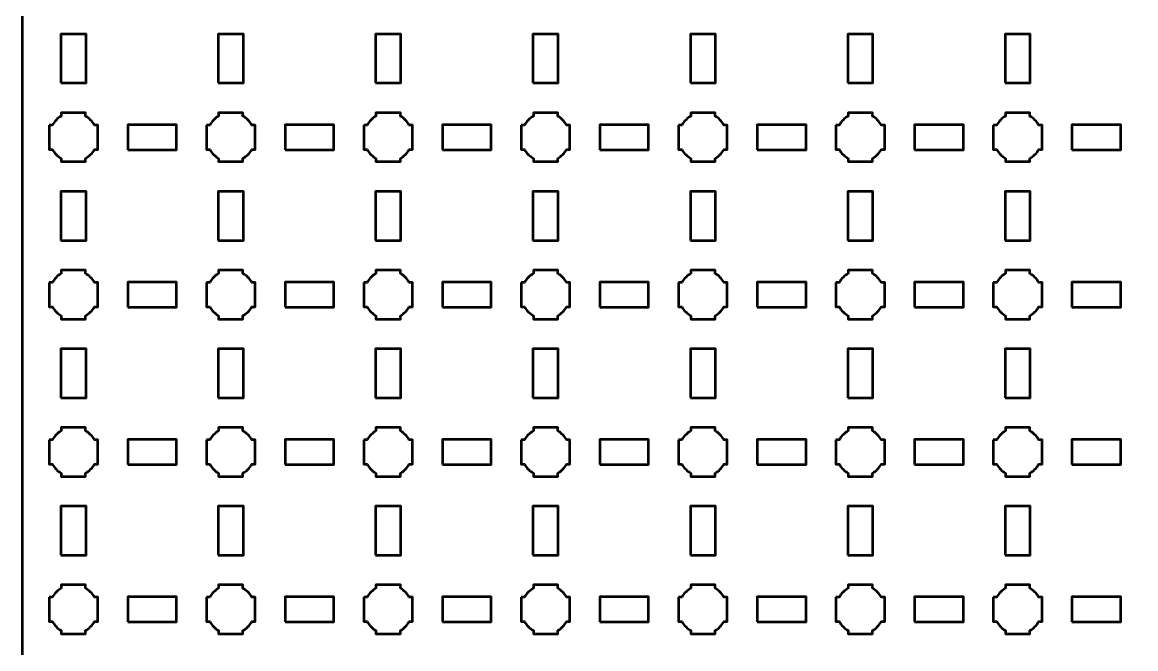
# Model space of a CAD drawing. Header units: centimetres. Extents: x -40.1 to 19.1, y -44.5 to 14.8.
# Drawn here: x -40.15 to -26, y -0.35 to 7.61 of the extents above; entities that cross this region are included whole.
import ezdxf

# ---------------------------------------------------------------- set-up
doc = ezdxf.new("R2010")
doc.units = ezdxf.units.CM
doc.header["$MEASUREMENT"] = 0
doc.layers.add('Layer 1', color=7, linetype='Continuous')

msp = doc.modelspace()

# ---------------------------------------------------------------- linework, layer by layer
at = {"layer": 'Layer 1', "color": 250, "lineweight": 53}
for points in [[(-39.66, 6.84), (-39.34, 6.84), (-39.34, 7.46), (-39.66, 7.46), (-39.66, 6.84)], [(-37.66, 6.84), (-37.34, 6.84), (-37.34, 7.46), (-37.66, 7.46), (-37.66, 6.84)], [(-35.66, 6.84), (-35.34, 6.84), (-35.34, 7.46), (-35.66, 7.46), (-35.66, 6.84)], [(-33.66, 6.84), (-33.34, 6.84), (-33.34, 7.46), (-33.66, 7.46), (-33.66, 6.84)], [(-31.66, 6.84), (-31.34, 6.84), (-31.34, 7.46), (-31.66, 7.46), (-31.66, 6.84)], [(-29.66, 6.84), (-29.34, 6.84), (-29.34, 7.46), (-29.66, 7.46), (-29.66, 6.84)], [(-27.66, 6.84), (-27.34, 6.84), (-27.34, 7.46), (-27.66, 7.46), (-27.66, 6.84)], [(-38.81, 5.99), (-38.19, 5.99), (-38.19, 6.31), (-38.81, 6.31), (-38.81, 5.99)], [(-36.81, 5.99), (-36.19, 5.99), (-36.19, 6.31), (-36.81, 6.31), (-36.81, 5.99)], [(-34.81, 5.99), (-34.19, 5.99), (-34.19, 6.31), (-34.81, 6.31), (-34.81, 5.99)], [(-32.81, 5.99), (-32.19, 5.99), (-32.19, 6.31), (-32.81, 6.31), (-32.81, 5.99)], [(-30.81, 5.99), (-30.19, 5.99), (-30.19, 6.31), (-30.81, 6.31), (-30.81, 5.99)], [(-28.81, 5.99), (-28.19, 5.99), (-28.19, 6.31), (-28.81, 6.31), (-28.81, 5.99)], [(-26.81, 5.99), (-26.19, 5.99), (-26.19, 6.31), (-26.81, 6.31), (-26.81, 5.99)], [(-39.66, 4.84), (-39.34, 4.84), (-39.34, 5.46), (-39.66, 5.46), (-39.66, 4.84)], [(-37.66, 4.84), (-37.34, 4.84), (-37.34, 5.46), (-37.66, 5.46), (-37.66, 4.84)], [(-35.66, 4.84), (-35.34, 4.84), (-35.34, 5.46), (-35.66, 5.46), (-35.66, 4.84)], [(-33.66, 4.84), (-33.34, 4.84), (-33.34, 5.46), (-33.66, 5.46), (-33.66, 4.84)], [(-31.66, 4.84), (-31.34, 4.84), (-31.34, 5.46), (-31.66, 5.46), (-31.66, 4.84)], [(-29.66, 4.84), (-29.34, 4.84), (-29.34, 5.46), (-29.66, 5.46), (-29.66, 4.84)], [(-27.66, 4.84), (-27.34, 4.84), (-27.34, 5.46), (-27.66, 5.46), (-27.66, 4.84)], [(-38.81, 3.99), (-38.19, 3.99), (-38.19, 4.31), (-38.81, 4.31), (-38.81, 3.99)], [(-36.81, 3.99), (-36.19, 3.99), (-36.19, 4.31), (-36.81, 4.31), (-36.81, 3.99)], [(-34.81, 3.99), (-34.19, 3.99), (-34.19, 4.31), (-34.81, 4.31), (-34.81, 3.99)], [(-32.81, 3.99), (-32.19, 3.99), (-32.19, 4.31), (-32.81, 4.31), (-32.81, 3.99)], [(-30.81, 3.99), (-30.19, 3.99), (-30.19, 4.31), (-30.81, 4.31), (-30.81, 3.99)], [(-28.81, 3.99), (-28.19, 3.99), (-28.19, 4.31), (-28.81, 4.31), (-28.81, 3.99)], [(-26.81, 3.99), (-26.19, 3.99), (-26.19, 4.31), (-26.81, 4.31), (-26.81, 3.99)], [(-39.66, 2.84), (-39.34, 2.84), (-39.34, 3.46), (-39.66, 3.46), (-39.66, 2.84)], [(-37.66, 2.84), (-37.34, 2.84), (-37.34, 3.46), (-37.66, 3.46), (-37.66, 2.84)], [(-35.66, 2.84), (-35.34, 2.84), (-35.34, 3.46), (-35.66, 3.46), (-35.66, 2.84)], [(-33.66, 2.84), (-33.34, 2.84), (-33.34, 3.46), (-33.66, 3.46), (-33.66, 2.84)], [(-31.66, 2.84), (-31.34, 2.84), (-31.34, 3.46), (-31.66, 3.46), (-31.66, 2.84)], [(-29.66, 2.84), (-29.34, 2.84), (-29.34, 3.46), (-29.66, 3.46), (-29.66, 2.84)], [(-27.66, 2.84), (-27.34, 2.84), (-27.34, 3.46), (-27.66, 3.46), (-27.66, 2.84)], [(-38.81, 1.99), (-38.19, 1.99), (-38.19, 2.31), (-38.81, 2.31), (-38.81, 1.99)], [(-36.81, 1.99), (-36.19, 1.99), (-36.19, 2.31), (-36.81, 2.31), (-36.81, 1.99)], [(-34.81, 1.99), (-34.19, 1.99), (-34.19, 2.31), (-34.81, 2.31), (-34.81, 1.99)], [(-32.81, 1.99), (-32.19, 1.99), (-32.19, 2.31), (-32.81, 2.31), (-32.81, 1.99)], [(-30.81, 1.99), (-30.19, 1.99), (-30.19, 2.31), (-30.81, 2.31), (-30.81, 1.99)], [(-28.81, 1.99), (-28.19, 1.99), (-28.19, 2.31), (-28.81, 2.31), (-28.81, 1.99)], [(-26.81, 1.99), (-26.19, 1.99), (-26.19, 2.31), (-26.81, 2.31), (-26.81, 1.99)], [(-39.66, 0.84), (-39.34, 0.84), (-39.34, 1.46), (-39.66, 1.46), (-39.66, 0.84)], [(-37.66, 0.84), (-37.34, 0.84), (-37.34, 1.46), (-37.66, 1.46), (-37.66, 0.84)], [(-35.66, 0.84), (-35.34, 0.84), (-35.34, 1.46), (-35.66, 1.46), (-35.66, 0.84)], [(-33.66, 0.84), (-33.34, 0.84), (-33.34, 1.46), (-33.66, 1.46), (-33.66, 0.84)], [(-31.66, 0.84), (-31.34, 0.84), (-31.34, 1.46), (-31.66, 1.46), (-31.66, 0.84)], [(-29.66, 0.84), (-29.34, 0.84), (-29.34, 1.46), (-29.66, 1.46), (-29.66, 0.84)], [(-27.66, 0.84), (-27.34, 0.84), (-27.34, 1.46), (-27.66, 1.46), (-27.66, 0.84)], [(-38.81, -0.01), (-38.19, -0.01), (-38.19, 0.31), (-38.81, 0.31), (-38.81, -0.01)], [(-36.81, -0.01), (-36.19, -0.01), (-36.19, 0.31), (-36.81, 0.31), (-36.81, -0.01)], [(-34.81, -0.01), (-34.19, -0.01), (-34.19, 0.31), (-34.81, 0.31), (-34.81, -0.01)], [(-32.81, -0.01), (-32.19, -0.01), (-32.19, 0.31), (-32.81, 0.31), (-32.81, -0.01)], [(-30.81, -0.01), (-30.19, -0.01), (-30.19, 0.31), (-30.81, 0.31), (-30.81, -0.01)], [(-28.81, -0.01), (-28.19, -0.01), (-28.19, 0.31), (-28.81, 0.31), (-28.81, -0.01)], [(-26.81, -0.01), (-26.19, -0.01), (-26.19, 0.31), (-26.81, 0.31), (-26.81, -0.01)]]:
    msp.add_lwpolyline(points, close=True, dxfattribs=at)
msp.add_open_spline([(-40.15, -44), (-40.15, -44), (-40.15, 14.3), (-40.15, 14.3), (-40.15, 14.3), (-40.15, 14.57609), (-39.92609, 14.8), (-39.65, 14.8), (-39.65, 14.8), (-39.65, 14.8), (18.65, 14.8), (18.65, 14.8), (18.65, 14.8), (18.92609, 14.8), (19.15, 14.57609), (19.15, 14.3), (19.15, 14.3), (19.15, 14.3), (19.15, -44), (19.15, -44), (19.15, -44), (19.15, -44.27609), (18.92609, -44.5), (18.65, -44.5), (18.65, -44.5), (18.65, -44.5), (-39.65, -44.5), (-39.65, -44.5), (-39.65, -44.5), (-39.92609, -44.5), (-40.15, -44.27609), (-40.15, -44)], degree=3, knots=[0, 0, 0, 0, 0.125, 0.125, 0.125, 0.125, 0.25, 0.25, 0.25, 0.25, 0.375, 0.375, 0.375, 0.375, 0.5, 0.5, 0.5, 0.5, 0.625, 0.625, 0.625, 0.625, 0.75, 0.75, 0.75, 0.75, 0.875, 0.875, 0.875, 0.875, 1, 1, 1, 1], dxfattribs=at)
at = {"layer": 'Layer 1', "lineweight": 53}
for points in [[(-39.81, 6.305), (-39.81, 6.305), (-39.76851, 6.305), (-39.76851, 6.305), (-39.76851, 6.305), (-39.74128, 6.35205), (-39.70205, 6.39128), (-39.655, 6.41851), (-39.655, 6.41851), (-39.655, 6.41851), (-39.655, 6.46), (-39.655, 6.46), (-39.655, 6.46), (-39.655, 6.46), (-39.5, 6.46), (-39.5, 6.46), (-39.5, 6.46), (-39.5, 6.46), (-39.345, 6.46), (-39.345, 6.46), (-39.345, 6.46), (-39.345, 6.46), (-39.345, 6.41851), (-39.345, 6.41851), (-39.345, 6.41851), (-39.29795, 6.39128), (-39.25872, 6.35205), (-39.23149, 6.305), (-39.23149, 6.305), (-39.23149, 6.305), (-39.19, 6.305), (-39.19, 6.305), (-39.19, 6.305), (-39.19, 6.305), (-39.19, 6.15), (-39.19, 6.15), (-39.19, 6.15), (-39.19, 6.15), (-39.19, 5.995), (-39.19, 5.995), (-39.19, 5.995), (-39.19, 5.995), (-39.23149, 5.995), (-39.23149, 5.995), (-39.23149, 5.995), (-39.25872, 5.94795), (-39.29795, 5.90872), (-39.345, 5.88149), (-39.345, 5.88149), (-39.345, 5.88149), (-39.345, 5.84), (-39.345, 5.84), (-39.345, 5.84), (-39.345, 5.84), (-39.5, 5.84), (-39.5, 5.84), (-39.5, 5.84), (-39.5, 5.84), (-39.655, 5.84), (-39.655, 5.84), (-39.655, 5.84), (-39.655, 5.84), (-39.655, 5.88149), (-39.655, 5.88149), (-39.655, 5.88149), (-39.70205, 5.90872), (-39.74128, 5.94795), (-39.76851, 5.995), (-39.76851, 5.995), (-39.76851, 5.995), (-39.81, 5.995), (-39.81, 5.995), (-39.81, 5.995), (-39.81, 5.995), (-39.81, 6.15), (-39.81, 6.15), (-39.81, 6.15), (-39.81, 6.15), (-39.81, 6.305), (-39.81, 6.305)], [(-37.81, 6.305), (-37.81, 6.305), (-37.76851, 6.305), (-37.76851, 6.305), (-37.76851, 6.305), (-37.74128, 6.35205), (-37.70205, 6.39128), (-37.655, 6.41851), (-37.655, 6.41851), (-37.655, 6.41851), (-37.655, 6.46), (-37.655, 6.46), (-37.655, 6.46), (-37.655, 6.46), (-37.5, 6.46), (-37.5, 6.46), (-37.5, 6.46), (-37.5, 6.46), (-37.345, 6.46), (-37.345, 6.46), (-37.345, 6.46), (-37.345, 6.46), (-37.345, 6.41851), (-37.345, 6.41851), (-37.345, 6.41851), (-37.29795, 6.39128), (-37.25872, 6.35205), (-37.23149, 6.305), (-37.23149, 6.305), (-37.23149, 6.305), (-37.19, 6.305), (-37.19, 6.305), (-37.19, 6.305), (-37.19, 6.305), (-37.19, 6.15), (-37.19, 6.15), (-37.19, 6.15), (-37.19, 6.15), (-37.19, 5.995), (-37.19, 5.995), (-37.19, 5.995), (-37.19, 5.995), (-37.23149, 5.995), (-37.23149, 5.995), (-37.23149, 5.995), (-37.25872, 5.94795), (-37.29795, 5.90872), (-37.345, 5.88149), (-37.345, 5.88149), (-37.345, 5.88149), (-37.345, 5.84), (-37.345, 5.84), (-37.345, 5.84), (-37.345, 5.84), (-37.5, 5.84), (-37.5, 5.84), (-37.5, 5.84), (-37.5, 5.84), (-37.655, 5.84), (-37.655, 5.84), (-37.655, 5.84), (-37.655, 5.84), (-37.655, 5.88149), (-37.655, 5.88149), (-37.655, 5.88149), (-37.70205, 5.90872), (-37.74128, 5.94795), (-37.76851, 5.995), (-37.76851, 5.995), (-37.76851, 5.995), (-37.81, 5.995), (-37.81, 5.995), (-37.81, 5.995), (-37.81, 5.995), (-37.81, 6.15), (-37.81, 6.15), (-37.81, 6.15), (-37.81, 6.15), (-37.81, 6.305), (-37.81, 6.305)], [(-35.81, 6.305), (-35.81, 6.305), (-35.76851, 6.305), (-35.76851, 6.305), (-35.76851, 6.305), (-35.74128, 6.35205), (-35.70205, 6.39128), (-35.655, 6.41851), (-35.655, 6.41851), (-35.655, 6.41851), (-35.655, 6.46), (-35.655, 6.46), (-35.655, 6.46), (-35.655, 6.46), (-35.5, 6.46), (-35.5, 6.46), (-35.5, 6.46), (-35.5, 6.46), (-35.345, 6.46), (-35.345, 6.46), (-35.345, 6.46), (-35.345, 6.46), (-35.345, 6.41851), (-35.345, 6.41851), (-35.345, 6.41851), (-35.29795, 6.39128), (-35.25872, 6.35205), (-35.23149, 6.305), (-35.23149, 6.305), (-35.23149, 6.305), (-35.19, 6.305), (-35.19, 6.305), (-35.19, 6.305), (-35.19, 6.305), (-35.19, 6.15), (-35.19, 6.15), (-35.19, 6.15), (-35.19, 6.15), (-35.19, 5.995), (-35.19, 5.995), (-35.19, 5.995), (-35.19, 5.995), (-35.23149, 5.995), (-35.23149, 5.995), (-35.23149, 5.995), (-35.25872, 5.94795), (-35.29795, 5.90872), (-35.345, 5.88149), (-35.345, 5.88149), (-35.345, 5.88149), (-35.345, 5.84), (-35.345, 5.84), (-35.345, 5.84), (-35.345, 5.84), (-35.5, 5.84), (-35.5, 5.84), (-35.5, 5.84), (-35.5, 5.84), (-35.655, 5.84), (-35.655, 5.84), (-35.655, 5.84), (-35.655, 5.84), (-35.655, 5.88149), (-35.655, 5.88149), (-35.655, 5.88149), (-35.70205, 5.90872), (-35.74128, 5.94795), (-35.76851, 5.995), (-35.76851, 5.995), (-35.76851, 5.995), (-35.81, 5.995), (-35.81, 5.995), (-35.81, 5.995), (-35.81, 5.995), (-35.81, 6.15), (-35.81, 6.15), (-35.81, 6.15), (-35.81, 6.15), (-35.81, 6.305), (-35.81, 6.305)], [(-33.81, 6.305), (-33.81, 6.305), (-33.76851, 6.305), (-33.76851, 6.305), (-33.76851, 6.305), (-33.74128, 6.35205), (-33.70205, 6.39128), (-33.655, 6.41851), (-33.655, 6.41851), (-33.655, 6.41851), (-33.655, 6.46), (-33.655, 6.46), (-33.655, 6.46), (-33.655, 6.46), (-33.5, 6.46), (-33.5, 6.46), (-33.5, 6.46), (-33.5, 6.46), (-33.345, 6.46), (-33.345, 6.46), (-33.345, 6.46), (-33.345, 6.46), (-33.345, 6.41851), (-33.345, 6.41851), (-33.345, 6.41851), (-33.29795, 6.39128), (-33.25872, 6.35205), (-33.23149, 6.305), (-33.23149, 6.305), (-33.23149, 6.305), (-33.19, 6.305), (-33.19, 6.305), (-33.19, 6.305), (-33.19, 6.305), (-33.19, 6.15), (-33.19, 6.15), (-33.19, 6.15), (-33.19, 6.15), (-33.19, 5.995), (-33.19, 5.995), (-33.19, 5.995), (-33.19, 5.995), (-33.23149, 5.995), (-33.23149, 5.995), (-33.23149, 5.995), (-33.25872, 5.94795), (-33.29795, 5.90872), (-33.345, 5.88149), (-33.345, 5.88149), (-33.345, 5.88149), (-33.345, 5.84), (-33.345, 5.84), (-33.345, 5.84), (-33.345, 5.84), (-33.5, 5.84), (-33.5, 5.84), (-33.5, 5.84), (-33.5, 5.84), (-33.655, 5.84), (-33.655, 5.84), (-33.655, 5.84), (-33.655, 5.84), (-33.655, 5.88149), (-33.655, 5.88149), (-33.655, 5.88149), (-33.70205, 5.90872), (-33.74128, 5.94795), (-33.76851, 5.995), (-33.76851, 5.995), (-33.76851, 5.995), (-33.81, 5.995), (-33.81, 5.995), (-33.81, 5.995), (-33.81, 5.995), (-33.81, 6.15), (-33.81, 6.15), (-33.81, 6.15), (-33.81, 6.15), (-33.81, 6.305), (-33.81, 6.305)], [(-31.81, 6.305), (-31.81, 6.305), (-31.76851, 6.305), (-31.76851, 6.305), (-31.76851, 6.305), (-31.74128, 6.35205), (-31.70205, 6.39128), (-31.655, 6.41851), (-31.655, 6.41851), (-31.655, 6.41851), (-31.655, 6.46), (-31.655, 6.46), (-31.655, 6.46), (-31.655, 6.46), (-31.5, 6.46), (-31.5, 6.46), (-31.5, 6.46), (-31.5, 6.46), (-31.345, 6.46), (-31.345, 6.46), (-31.345, 6.46), (-31.345, 6.46), (-31.345, 6.41851), (-31.345, 6.41851), (-31.345, 6.41851), (-31.29795, 6.39128), (-31.25872, 6.35205), (-31.23149, 6.305), (-31.23149, 6.305), (-31.23149, 6.305), (-31.19, 6.305), (-31.19, 6.305), (-31.19, 6.305), (-31.19, 6.305), (-31.19, 6.15), (-31.19, 6.15), (-31.19, 6.15), (-31.19, 6.15), (-31.19, 5.995), (-31.19, 5.995), (-31.19, 5.995), (-31.19, 5.995), (-31.23149, 5.995), (-31.23149, 5.995), (-31.23149, 5.995), (-31.25872, 5.94795), (-31.29795, 5.90872), (-31.345, 5.88149), (-31.345, 5.88149), (-31.345, 5.88149), (-31.345, 5.84), (-31.345, 5.84), (-31.345, 5.84), (-31.345, 5.84), (-31.5, 5.84), (-31.5, 5.84), (-31.5, 5.84), (-31.5, 5.84), (-31.655, 5.84), (-31.655, 5.84), (-31.655, 5.84), (-31.655, 5.84), (-31.655, 5.88149), (-31.655, 5.88149), (-31.655, 5.88149), (-31.70205, 5.90872), (-31.74128, 5.94795), (-31.76851, 5.995), (-31.76851, 5.995), (-31.76851, 5.995), (-31.81, 5.995), (-31.81, 5.995), (-31.81, 5.995), (-31.81, 5.995), (-31.81, 6.15), (-31.81, 6.15), (-31.81, 6.15), (-31.81, 6.15), (-31.81, 6.305), (-31.81, 6.305)], [(-29.81, 6.305), (-29.81, 6.305), (-29.76851, 6.305), (-29.76851, 6.305), (-29.76851, 6.305), (-29.74128, 6.35205), (-29.70205, 6.39128), (-29.655, 6.41851), (-29.655, 6.41851), (-29.655, 6.41851), (-29.655, 6.46), (-29.655, 6.46), (-29.655, 6.46), (-29.655, 6.46), (-29.5, 6.46), (-29.5, 6.46), (-29.5, 6.46), (-29.5, 6.46), (-29.345, 6.46), (-29.345, 6.46), (-29.345, 6.46), (-29.345, 6.46), (-29.345, 6.41851), (-29.345, 6.41851), (-29.345, 6.41851), (-29.29795, 6.39128), (-29.25872, 6.35205), (-29.23149, 6.305), (-29.23149, 6.305), (-29.23149, 6.305), (-29.19, 6.305), (-29.19, 6.305), (-29.19, 6.305), (-29.19, 6.305), (-29.19, 6.15), (-29.19, 6.15), (-29.19, 6.15), (-29.19, 6.15), (-29.19, 5.995), (-29.19, 5.995), (-29.19, 5.995), (-29.19, 5.995), (-29.23149, 5.995), (-29.23149, 5.995), (-29.23149, 5.995), (-29.25872, 5.94795), (-29.29795, 5.90872), (-29.345, 5.88149), (-29.345, 5.88149), (-29.345, 5.88149), (-29.345, 5.84), (-29.345, 5.84), (-29.345, 5.84), (-29.345, 5.84), (-29.5, 5.84), (-29.5, 5.84), (-29.5, 5.84), (-29.5, 5.84), (-29.655, 5.84), (-29.655, 5.84), (-29.655, 5.84), (-29.655, 5.84), (-29.655, 5.88149), (-29.655, 5.88149), (-29.655, 5.88149), (-29.70205, 5.90872), (-29.74128, 5.94795), (-29.76851, 5.995), (-29.76851, 5.995), (-29.76851, 5.995), (-29.81, 5.995), (-29.81, 5.995), (-29.81, 5.995), (-29.81, 5.995), (-29.81, 6.15), (-29.81, 6.15), (-29.81, 6.15), (-29.81, 6.15), (-29.81, 6.305), (-29.81, 6.305)], [(-27.81, 6.305), (-27.81, 6.305), (-27.76851, 6.305), (-27.76851, 6.305), (-27.76851, 6.305), (-27.74128, 6.35205), (-27.70205, 6.39128), (-27.655, 6.41851), (-27.655, 6.41851), (-27.655, 6.41851), (-27.655, 6.46), (-27.655, 6.46), (-27.655, 6.46), (-27.655, 6.46), (-27.5, 6.46), (-27.5, 6.46), (-27.5, 6.46), (-27.5, 6.46), (-27.345, 6.46), (-27.345, 6.46), (-27.345, 6.46), (-27.345, 6.46), (-27.345, 6.41851), (-27.345, 6.41851), (-27.345, 6.41851), (-27.29795, 6.39128), (-27.25872, 6.35205), (-27.23149, 6.305), (-27.23149, 6.305), (-27.23149, 6.305), (-27.19, 6.305), (-27.19, 6.305), (-27.19, 6.305), (-27.19, 6.305), (-27.19, 6.15), (-27.19, 6.15), (-27.19, 6.15), (-27.19, 6.15), (-27.19, 5.995), (-27.19, 5.995), (-27.19, 5.995), (-27.19, 5.995), (-27.23149, 5.995), (-27.23149, 5.995), (-27.23149, 5.995), (-27.25872, 5.94795), (-27.29795, 5.90872), (-27.345, 5.88149), (-27.345, 5.88149), (-27.345, 5.88149), (-27.345, 5.84), (-27.345, 5.84), (-27.345, 5.84), (-27.345, 5.84), (-27.5, 5.84), (-27.5, 5.84), (-27.5, 5.84), (-27.5, 5.84), (-27.655, 5.84), (-27.655, 5.84), (-27.655, 5.84), (-27.655, 5.84), (-27.655, 5.88149), (-27.655, 5.88149), (-27.655, 5.88149), (-27.70205, 5.90872), (-27.74128, 5.94795), (-27.76851, 5.995), (-27.76851, 5.995), (-27.76851, 5.995), (-27.81, 5.995), (-27.81, 5.995), (-27.81, 5.995), (-27.81, 5.995), (-27.81, 6.15), (-27.81, 6.15), (-27.81, 6.15), (-27.81, 6.15), (-27.81, 6.305), (-27.81, 6.305)], [(-39.81, 4.305), (-39.81, 4.305), (-39.76851, 4.305), (-39.76851, 4.305), (-39.76851, 4.305), (-39.74128, 4.35205), (-39.70205, 4.39128), (-39.655, 4.41851), (-39.655, 4.41851), (-39.655, 4.41851), (-39.655, 4.46), (-39.655, 4.46), (-39.655, 4.46), (-39.655, 4.46), (-39.5, 4.46), (-39.5, 4.46), (-39.5, 4.46), (-39.5, 4.46), (-39.345, 4.46), (-39.345, 4.46), (-39.345, 4.46), (-39.345, 4.46), (-39.345, 4.41851), (-39.345, 4.41851), (-39.345, 4.41851), (-39.29795, 4.39128), (-39.25872, 4.35205), (-39.23149, 4.305), (-39.23149, 4.305), (-39.23149, 4.305), (-39.19, 4.305), (-39.19, 4.305), (-39.19, 4.305), (-39.19, 4.305), (-39.19, 4.15), (-39.19, 4.15), (-39.19, 4.15), (-39.19, 4.15), (-39.19, 3.995), (-39.19, 3.995), (-39.19, 3.995), (-39.19, 3.995), (-39.23149, 3.995), (-39.23149, 3.995), (-39.23149, 3.995), (-39.25872, 3.94795), (-39.29795, 3.90872), (-39.345, 3.88149), (-39.345, 3.88149), (-39.345, 3.88149), (-39.345, 3.84), (-39.345, 3.84), (-39.345, 3.84), (-39.345, 3.84), (-39.5, 3.84), (-39.5, 3.84), (-39.5, 3.84), (-39.5, 3.84), (-39.655, 3.84), (-39.655, 3.84), (-39.655, 3.84), (-39.655, 3.84), (-39.655, 3.88149), (-39.655, 3.88149), (-39.655, 3.88149), (-39.70205, 3.90872), (-39.74128, 3.94795), (-39.76851, 3.995), (-39.76851, 3.995), (-39.76851, 3.995), (-39.81, 3.995), (-39.81, 3.995), (-39.81, 3.995), (-39.81, 3.995), (-39.81, 4.15), (-39.81, 4.15), (-39.81, 4.15), (-39.81, 4.15), (-39.81, 4.305), (-39.81, 4.305)], [(-37.81, 4.305), (-37.81, 4.305), (-37.76851, 4.305), (-37.76851, 4.305), (-37.76851, 4.305), (-37.74128, 4.35205), (-37.70205, 4.39128), (-37.655, 4.41851), (-37.655, 4.41851), (-37.655, 4.41851), (-37.655, 4.46), (-37.655, 4.46), (-37.655, 4.46), (-37.655, 4.46), (-37.5, 4.46), (-37.5, 4.46), (-37.5, 4.46), (-37.5, 4.46), (-37.345, 4.46), (-37.345, 4.46), (-37.345, 4.46), (-37.345, 4.46), (-37.345, 4.41851), (-37.345, 4.41851), (-37.345, 4.41851), (-37.29795, 4.39128), (-37.25872, 4.35205), (-37.23149, 4.305), (-37.23149, 4.305), (-37.23149, 4.305), (-37.19, 4.305), (-37.19, 4.305), (-37.19, 4.305), (-37.19, 4.305), (-37.19, 4.15), (-37.19, 4.15), (-37.19, 4.15), (-37.19, 4.15), (-37.19, 3.995), (-37.19, 3.995), (-37.19, 3.995), (-37.19, 3.995), (-37.23149, 3.995), (-37.23149, 3.995), (-37.23149, 3.995), (-37.25872, 3.94795), (-37.29795, 3.90872), (-37.345, 3.88149), (-37.345, 3.88149), (-37.345, 3.88149), (-37.345, 3.84), (-37.345, 3.84), (-37.345, 3.84), (-37.345, 3.84), (-37.5, 3.84), (-37.5, 3.84), (-37.5, 3.84), (-37.5, 3.84), (-37.655, 3.84), (-37.655, 3.84), (-37.655, 3.84), (-37.655, 3.84), (-37.655, 3.88149), (-37.655, 3.88149), (-37.655, 3.88149), (-37.70205, 3.90872), (-37.74128, 3.94795), (-37.76851, 3.995), (-37.76851, 3.995), (-37.76851, 3.995), (-37.81, 3.995), (-37.81, 3.995), (-37.81, 3.995), (-37.81, 3.995), (-37.81, 4.15), (-37.81, 4.15), (-37.81, 4.15), (-37.81, 4.15), (-37.81, 4.305), (-37.81, 4.305)], [(-35.81, 4.305), (-35.81, 4.305), (-35.76851, 4.305), (-35.76851, 4.305), (-35.76851, 4.305), (-35.74128, 4.35205), (-35.70205, 4.39128), (-35.655, 4.41851), (-35.655, 4.41851), (-35.655, 4.41851), (-35.655, 4.46), (-35.655, 4.46), (-35.655, 4.46), (-35.655, 4.46), (-35.5, 4.46), (-35.5, 4.46), (-35.5, 4.46), (-35.5, 4.46), (-35.345, 4.46), (-35.345, 4.46), (-35.345, 4.46), (-35.345, 4.46), (-35.345, 4.41851), (-35.345, 4.41851), (-35.345, 4.41851), (-35.29795, 4.39128), (-35.25872, 4.35205), (-35.23149, 4.305), (-35.23149, 4.305), (-35.23149, 4.305), (-35.19, 4.305), (-35.19, 4.305), (-35.19, 4.305), (-35.19, 4.305), (-35.19, 4.15), (-35.19, 4.15), (-35.19, 4.15), (-35.19, 4.15), (-35.19, 3.995), (-35.19, 3.995), (-35.19, 3.995), (-35.19, 3.995), (-35.23149, 3.995), (-35.23149, 3.995), (-35.23149, 3.995), (-35.25872, 3.94795), (-35.29795, 3.90872), (-35.345, 3.88149), (-35.345, 3.88149), (-35.345, 3.88149), (-35.345, 3.84), (-35.345, 3.84), (-35.345, 3.84), (-35.345, 3.84), (-35.5, 3.84), (-35.5, 3.84), (-35.5, 3.84), (-35.5, 3.84), (-35.655, 3.84), (-35.655, 3.84), (-35.655, 3.84), (-35.655, 3.84), (-35.655, 3.88149), (-35.655, 3.88149), (-35.655, 3.88149), (-35.70205, 3.90872), (-35.74128, 3.94795), (-35.76851, 3.995), (-35.76851, 3.995), (-35.76851, 3.995), (-35.81, 3.995), (-35.81, 3.995), (-35.81, 3.995), (-35.81, 3.995), (-35.81, 4.15), (-35.81, 4.15), (-35.81, 4.15), (-35.81, 4.15), (-35.81, 4.305), (-35.81, 4.305)], [(-33.81, 4.305), (-33.81, 4.305), (-33.76851, 4.305), (-33.76851, 4.305), (-33.76851, 4.305), (-33.74128, 4.35205), (-33.70205, 4.39128), (-33.655, 4.41851), (-33.655, 4.41851), (-33.655, 4.41851), (-33.655, 4.46), (-33.655, 4.46), (-33.655, 4.46), (-33.655, 4.46), (-33.5, 4.46), (-33.5, 4.46), (-33.5, 4.46), (-33.5, 4.46), (-33.345, 4.46), (-33.345, 4.46), (-33.345, 4.46), (-33.345, 4.46), (-33.345, 4.41851), (-33.345, 4.41851), (-33.345, 4.41851), (-33.29795, 4.39128), (-33.25872, 4.35205), (-33.23149, 4.305), (-33.23149, 4.305), (-33.23149, 4.305), (-33.19, 4.305), (-33.19, 4.305), (-33.19, 4.305), (-33.19, 4.305), (-33.19, 4.15), (-33.19, 4.15), (-33.19, 4.15), (-33.19, 4.15), (-33.19, 3.995), (-33.19, 3.995), (-33.19, 3.995), (-33.19, 3.995), (-33.23149, 3.995), (-33.23149, 3.995), (-33.23149, 3.995), (-33.25872, 3.94795), (-33.29795, 3.90872), (-33.345, 3.88149), (-33.345, 3.88149), (-33.345, 3.88149), (-33.345, 3.84), (-33.345, 3.84), (-33.345, 3.84), (-33.345, 3.84), (-33.5, 3.84), (-33.5, 3.84), (-33.5, 3.84), (-33.5, 3.84), (-33.655, 3.84), (-33.655, 3.84), (-33.655, 3.84), (-33.655, 3.84), (-33.655, 3.88149), (-33.655, 3.88149), (-33.655, 3.88149), (-33.70205, 3.90872), (-33.74128, 3.94795), (-33.76851, 3.995), (-33.76851, 3.995), (-33.76851, 3.995), (-33.81, 3.995), (-33.81, 3.995), (-33.81, 3.995), (-33.81, 3.995), (-33.81, 4.15), (-33.81, 4.15), (-33.81, 4.15), (-33.81, 4.15), (-33.81, 4.305), (-33.81, 4.305)], [(-31.81, 4.305), (-31.81, 4.305), (-31.76851, 4.305), (-31.76851, 4.305), (-31.76851, 4.305), (-31.74128, 4.35205), (-31.70205, 4.39128), (-31.655, 4.41851), (-31.655, 4.41851), (-31.655, 4.41851), (-31.655, 4.46), (-31.655, 4.46), (-31.655, 4.46), (-31.655, 4.46), (-31.5, 4.46), (-31.5, 4.46), (-31.5, 4.46), (-31.5, 4.46), (-31.345, 4.46), (-31.345, 4.46), (-31.345, 4.46), (-31.345, 4.46), (-31.345, 4.41851), (-31.345, 4.41851), (-31.345, 4.41851), (-31.29795, 4.39128), (-31.25872, 4.35205), (-31.23149, 4.305), (-31.23149, 4.305), (-31.23149, 4.305), (-31.19, 4.305), (-31.19, 4.305), (-31.19, 4.305), (-31.19, 4.305), (-31.19, 4.15), (-31.19, 4.15), (-31.19, 4.15), (-31.19, 4.15), (-31.19, 3.995), (-31.19, 3.995), (-31.19, 3.995), (-31.19, 3.995), (-31.23149, 3.995), (-31.23149, 3.995), (-31.23149, 3.995), (-31.25872, 3.94795), (-31.29795, 3.90872), (-31.345, 3.88149), (-31.345, 3.88149), (-31.345, 3.88149), (-31.345, 3.84), (-31.345, 3.84), (-31.345, 3.84), (-31.345, 3.84), (-31.5, 3.84), (-31.5, 3.84), (-31.5, 3.84), (-31.5, 3.84), (-31.655, 3.84), (-31.655, 3.84), (-31.655, 3.84), (-31.655, 3.84), (-31.655, 3.88149), (-31.655, 3.88149), (-31.655, 3.88149), (-31.70205, 3.90872), (-31.74128, 3.94795), (-31.76851, 3.995), (-31.76851, 3.995), (-31.76851, 3.995), (-31.81, 3.995), (-31.81, 3.995), (-31.81, 3.995), (-31.81, 3.995), (-31.81, 4.15), (-31.81, 4.15), (-31.81, 4.15), (-31.81, 4.15), (-31.81, 4.305), (-31.81, 4.305)], [(-29.81, 4.305), (-29.81, 4.305), (-29.76851, 4.305), (-29.76851, 4.305), (-29.76851, 4.305), (-29.74128, 4.35205), (-29.70205, 4.39128), (-29.655, 4.41851), (-29.655, 4.41851), (-29.655, 4.41851), (-29.655, 4.46), (-29.655, 4.46), (-29.655, 4.46), (-29.655, 4.46), (-29.5, 4.46), (-29.5, 4.46), (-29.5, 4.46), (-29.5, 4.46), (-29.345, 4.46), (-29.345, 4.46), (-29.345, 4.46), (-29.345, 4.46), (-29.345, 4.41851), (-29.345, 4.41851), (-29.345, 4.41851), (-29.29795, 4.39128), (-29.25872, 4.35205), (-29.23149, 4.305), (-29.23149, 4.305), (-29.23149, 4.305), (-29.19, 4.305), (-29.19, 4.305), (-29.19, 4.305), (-29.19, 4.305), (-29.19, 4.15), (-29.19, 4.15), (-29.19, 4.15), (-29.19, 4.15), (-29.19, 3.995), (-29.19, 3.995), (-29.19, 3.995), (-29.19, 3.995), (-29.23149, 3.995), (-29.23149, 3.995), (-29.23149, 3.995), (-29.25872, 3.94795), (-29.29795, 3.90872), (-29.345, 3.88149), (-29.345, 3.88149), (-29.345, 3.88149), (-29.345, 3.84), (-29.345, 3.84), (-29.345, 3.84), (-29.345, 3.84), (-29.5, 3.84), (-29.5, 3.84), (-29.5, 3.84), (-29.5, 3.84), (-29.655, 3.84), (-29.655, 3.84), (-29.655, 3.84), (-29.655, 3.84), (-29.655, 3.88149), (-29.655, 3.88149), (-29.655, 3.88149), (-29.70205, 3.90872), (-29.74128, 3.94795), (-29.76851, 3.995), (-29.76851, 3.995), (-29.76851, 3.995), (-29.81, 3.995), (-29.81, 3.995), (-29.81, 3.995), (-29.81, 3.995), (-29.81, 4.15), (-29.81, 4.15), (-29.81, 4.15), (-29.81, 4.15), (-29.81, 4.305), (-29.81, 4.305)], [(-27.81, 4.305), (-27.81, 4.305), (-27.76851, 4.305), (-27.76851, 4.305), (-27.76851, 4.305), (-27.74128, 4.35205), (-27.70205, 4.39128), (-27.655, 4.41851), (-27.655, 4.41851), (-27.655, 4.41851), (-27.655, 4.46), (-27.655, 4.46), (-27.655, 4.46), (-27.655, 4.46), (-27.5, 4.46), (-27.5, 4.46), (-27.5, 4.46), (-27.5, 4.46), (-27.345, 4.46), (-27.345, 4.46), (-27.345, 4.46), (-27.345, 4.46), (-27.345, 4.41851), (-27.345, 4.41851), (-27.345, 4.41851), (-27.29795, 4.39128), (-27.25872, 4.35205), (-27.23149, 4.305), (-27.23149, 4.305), (-27.23149, 4.305), (-27.19, 4.305), (-27.19, 4.305), (-27.19, 4.305), (-27.19, 4.305), (-27.19, 4.15), (-27.19, 4.15), (-27.19, 4.15), (-27.19, 4.15), (-27.19, 3.995), (-27.19, 3.995), (-27.19, 3.995), (-27.19, 3.995), (-27.23149, 3.995), (-27.23149, 3.995), (-27.23149, 3.995), (-27.25872, 3.94795), (-27.29795, 3.90872), (-27.345, 3.88149), (-27.345, 3.88149), (-27.345, 3.88149), (-27.345, 3.84), (-27.345, 3.84), (-27.345, 3.84), (-27.345, 3.84), (-27.5, 3.84), (-27.5, 3.84), (-27.5, 3.84), (-27.5, 3.84), (-27.655, 3.84), (-27.655, 3.84), (-27.655, 3.84), (-27.655, 3.84), (-27.655, 3.88149), (-27.655, 3.88149), (-27.655, 3.88149), (-27.70205, 3.90872), (-27.74128, 3.94795), (-27.76851, 3.995), (-27.76851, 3.995), (-27.76851, 3.995), (-27.81, 3.995), (-27.81, 3.995), (-27.81, 3.995), (-27.81, 3.995), (-27.81, 4.15), (-27.81, 4.15), (-27.81, 4.15), (-27.81, 4.15), (-27.81, 4.305), (-27.81, 4.305)], [(-39.81, 2.305), (-39.81, 2.305), (-39.76851, 2.305), (-39.76851, 2.305), (-39.76851, 2.305), (-39.74128, 2.35205), (-39.70205, 2.39128), (-39.655, 2.41851), (-39.655, 2.41851), (-39.655, 2.41851), (-39.655, 2.46), (-39.655, 2.46), (-39.655, 2.46), (-39.655, 2.46), (-39.5, 2.46), (-39.5, 2.46), (-39.5, 2.46), (-39.5, 2.46), (-39.345, 2.46), (-39.345, 2.46), (-39.345, 2.46), (-39.345, 2.46), (-39.345, 2.41851), (-39.345, 2.41851), (-39.345, 2.41851), (-39.29795, 2.39128), (-39.25872, 2.35205), (-39.23149, 2.305), (-39.23149, 2.305), (-39.23149, 2.305), (-39.19, 2.305), (-39.19, 2.305), (-39.19, 2.305), (-39.19, 2.305), (-39.19, 2.15), (-39.19, 2.15), (-39.19, 2.15), (-39.19, 2.15), (-39.19, 1.995), (-39.19, 1.995), (-39.19, 1.995), (-39.19, 1.995), (-39.23149, 1.995), (-39.23149, 1.995), (-39.23149, 1.995), (-39.25872, 1.94795), (-39.29795, 1.90872), (-39.345, 1.88149), (-39.345, 1.88149), (-39.345, 1.88149), (-39.345, 1.84), (-39.345, 1.84), (-39.345, 1.84), (-39.345, 1.84), (-39.5, 1.84), (-39.5, 1.84), (-39.5, 1.84), (-39.5, 1.84), (-39.655, 1.84), (-39.655, 1.84), (-39.655, 1.84), (-39.655, 1.84), (-39.655, 1.88149), (-39.655, 1.88149), (-39.655, 1.88149), (-39.70205, 1.90872), (-39.74128, 1.94795), (-39.76851, 1.995), (-39.76851, 1.995), (-39.76851, 1.995), (-39.81, 1.995), (-39.81, 1.995), (-39.81, 1.995), (-39.81, 1.995), (-39.81, 2.15), (-39.81, 2.15), (-39.81, 2.15), (-39.81, 2.15), (-39.81, 2.305), (-39.81, 2.305)], [(-37.81, 2.305), (-37.81, 2.305), (-37.76851, 2.305), (-37.76851, 2.305), (-37.76851, 2.305), (-37.74128, 2.35205), (-37.70205, 2.39128), (-37.655, 2.41851), (-37.655, 2.41851), (-37.655, 2.41851), (-37.655, 2.46), (-37.655, 2.46), (-37.655, 2.46), (-37.655, 2.46), (-37.5, 2.46), (-37.5, 2.46), (-37.5, 2.46), (-37.5, 2.46), (-37.345, 2.46), (-37.345, 2.46), (-37.345, 2.46), (-37.345, 2.46), (-37.345, 2.41851), (-37.345, 2.41851), (-37.345, 2.41851), (-37.29795, 2.39128), (-37.25872, 2.35205), (-37.23149, 2.305), (-37.23149, 2.305), (-37.23149, 2.305), (-37.19, 2.305), (-37.19, 2.305), (-37.19, 2.305), (-37.19, 2.305), (-37.19, 2.15), (-37.19, 2.15), (-37.19, 2.15), (-37.19, 2.15), (-37.19, 1.995), (-37.19, 1.995), (-37.19, 1.995), (-37.19, 1.995), (-37.23149, 1.995), (-37.23149, 1.995), (-37.23149, 1.995), (-37.25872, 1.94795), (-37.29795, 1.90872), (-37.345, 1.88149), (-37.345, 1.88149), (-37.345, 1.88149), (-37.345, 1.84), (-37.345, 1.84), (-37.345, 1.84), (-37.345, 1.84), (-37.5, 1.84), (-37.5, 1.84), (-37.5, 1.84), (-37.5, 1.84), (-37.655, 1.84), (-37.655, 1.84), (-37.655, 1.84), (-37.655, 1.84), (-37.655, 1.88149), (-37.655, 1.88149), (-37.655, 1.88149), (-37.70205, 1.90872), (-37.74128, 1.94795), (-37.76851, 1.995), (-37.76851, 1.995), (-37.76851, 1.995), (-37.81, 1.995), (-37.81, 1.995), (-37.81, 1.995), (-37.81, 1.995), (-37.81, 2.15), (-37.81, 2.15), (-37.81, 2.15), (-37.81, 2.15), (-37.81, 2.305), (-37.81, 2.305)], [(-35.81, 2.305), (-35.81, 2.305), (-35.76851, 2.305), (-35.76851, 2.305), (-35.76851, 2.305), (-35.74128, 2.35205), (-35.70205, 2.39128), (-35.655, 2.41851), (-35.655, 2.41851), (-35.655, 2.41851), (-35.655, 2.46), (-35.655, 2.46), (-35.655, 2.46), (-35.655, 2.46), (-35.5, 2.46), (-35.5, 2.46), (-35.5, 2.46), (-35.5, 2.46), (-35.345, 2.46), (-35.345, 2.46), (-35.345, 2.46), (-35.345, 2.46), (-35.345, 2.41851), (-35.345, 2.41851), (-35.345, 2.41851), (-35.29795, 2.39128), (-35.25872, 2.35205), (-35.23149, 2.305), (-35.23149, 2.305), (-35.23149, 2.305), (-35.19, 2.305), (-35.19, 2.305), (-35.19, 2.305), (-35.19, 2.305), (-35.19, 2.15), (-35.19, 2.15), (-35.19, 2.15), (-35.19, 2.15), (-35.19, 1.995), (-35.19, 1.995), (-35.19, 1.995), (-35.19, 1.995), (-35.23149, 1.995), (-35.23149, 1.995), (-35.23149, 1.995), (-35.25872, 1.94795), (-35.29795, 1.90872), (-35.345, 1.88149), (-35.345, 1.88149), (-35.345, 1.88149), (-35.345, 1.84), (-35.345, 1.84), (-35.345, 1.84), (-35.345, 1.84), (-35.5, 1.84), (-35.5, 1.84), (-35.5, 1.84), (-35.5, 1.84), (-35.655, 1.84), (-35.655, 1.84), (-35.655, 1.84), (-35.655, 1.84), (-35.655, 1.88149), (-35.655, 1.88149), (-35.655, 1.88149), (-35.70205, 1.90872), (-35.74128, 1.94795), (-35.76851, 1.995), (-35.76851, 1.995), (-35.76851, 1.995), (-35.81, 1.995), (-35.81, 1.995), (-35.81, 1.995), (-35.81, 1.995), (-35.81, 2.15), (-35.81, 2.15), (-35.81, 2.15), (-35.81, 2.15), (-35.81, 2.305), (-35.81, 2.305)], [(-33.81, 2.305), (-33.81, 2.305), (-33.76851, 2.305), (-33.76851, 2.305), (-33.76851, 2.305), (-33.74128, 2.35205), (-33.70205, 2.39128), (-33.655, 2.41851), (-33.655, 2.41851), (-33.655, 2.41851), (-33.655, 2.46), (-33.655, 2.46), (-33.655, 2.46), (-33.655, 2.46), (-33.5, 2.46), (-33.5, 2.46), (-33.5, 2.46), (-33.5, 2.46), (-33.345, 2.46), (-33.345, 2.46), (-33.345, 2.46), (-33.345, 2.46), (-33.345, 2.41851), (-33.345, 2.41851), (-33.345, 2.41851), (-33.29795, 2.39128), (-33.25872, 2.35205), (-33.23149, 2.305), (-33.23149, 2.305), (-33.23149, 2.305), (-33.19, 2.305), (-33.19, 2.305), (-33.19, 2.305), (-33.19, 2.305), (-33.19, 2.15), (-33.19, 2.15), (-33.19, 2.15), (-33.19, 2.15), (-33.19, 1.995), (-33.19, 1.995), (-33.19, 1.995), (-33.19, 1.995), (-33.23149, 1.995), (-33.23149, 1.995), (-33.23149, 1.995), (-33.25872, 1.94795), (-33.29795, 1.90872), (-33.345, 1.88149), (-33.345, 1.88149), (-33.345, 1.88149), (-33.345, 1.84), (-33.345, 1.84), (-33.345, 1.84), (-33.345, 1.84), (-33.5, 1.84), (-33.5, 1.84), (-33.5, 1.84), (-33.5, 1.84), (-33.655, 1.84), (-33.655, 1.84), (-33.655, 1.84), (-33.655, 1.84), (-33.655, 1.88149), (-33.655, 1.88149), (-33.655, 1.88149), (-33.70205, 1.90872), (-33.74128, 1.94795), (-33.76851, 1.995), (-33.76851, 1.995), (-33.76851, 1.995), (-33.81, 1.995), (-33.81, 1.995), (-33.81, 1.995), (-33.81, 1.995), (-33.81, 2.15), (-33.81, 2.15), (-33.81, 2.15), (-33.81, 2.15), (-33.81, 2.305), (-33.81, 2.305)], [(-31.81, 2.305), (-31.81, 2.305), (-31.76851, 2.305), (-31.76851, 2.305), (-31.76851, 2.305), (-31.74128, 2.35205), (-31.70205, 2.39128), (-31.655, 2.41851), (-31.655, 2.41851), (-31.655, 2.41851), (-31.655, 2.46), (-31.655, 2.46), (-31.655, 2.46), (-31.655, 2.46), (-31.5, 2.46), (-31.5, 2.46), (-31.5, 2.46), (-31.5, 2.46), (-31.345, 2.46), (-31.345, 2.46), (-31.345, 2.46), (-31.345, 2.46), (-31.345, 2.41851), (-31.345, 2.41851), (-31.345, 2.41851), (-31.29795, 2.39128), (-31.25872, 2.35205), (-31.23149, 2.305), (-31.23149, 2.305), (-31.23149, 2.305), (-31.19, 2.305), (-31.19, 2.305), (-31.19, 2.305), (-31.19, 2.305), (-31.19, 2.15), (-31.19, 2.15), (-31.19, 2.15), (-31.19, 2.15), (-31.19, 1.995), (-31.19, 1.995), (-31.19, 1.995), (-31.19, 1.995), (-31.23149, 1.995), (-31.23149, 1.995), (-31.23149, 1.995), (-31.25872, 1.94795), (-31.29795, 1.90872), (-31.345, 1.88149), (-31.345, 1.88149), (-31.345, 1.88149), (-31.345, 1.84), (-31.345, 1.84), (-31.345, 1.84), (-31.345, 1.84), (-31.5, 1.84), (-31.5, 1.84), (-31.5, 1.84), (-31.5, 1.84), (-31.655, 1.84), (-31.655, 1.84), (-31.655, 1.84), (-31.655, 1.84), (-31.655, 1.88149), (-31.655, 1.88149), (-31.655, 1.88149), (-31.70205, 1.90872), (-31.74128, 1.94795), (-31.76851, 1.995), (-31.76851, 1.995), (-31.76851, 1.995), (-31.81, 1.995), (-31.81, 1.995), (-31.81, 1.995), (-31.81, 1.995), (-31.81, 2.15), (-31.81, 2.15), (-31.81, 2.15), (-31.81, 2.15), (-31.81, 2.305), (-31.81, 2.305)], [(-29.81, 2.305), (-29.81, 2.305), (-29.76851, 2.305), (-29.76851, 2.305), (-29.76851, 2.305), (-29.74128, 2.35205), (-29.70205, 2.39128), (-29.655, 2.41851), (-29.655, 2.41851), (-29.655, 2.41851), (-29.655, 2.46), (-29.655, 2.46), (-29.655, 2.46), (-29.655, 2.46), (-29.5, 2.46), (-29.5, 2.46), (-29.5, 2.46), (-29.5, 2.46), (-29.345, 2.46), (-29.345, 2.46), (-29.345, 2.46), (-29.345, 2.46), (-29.345, 2.41851), (-29.345, 2.41851), (-29.345, 2.41851), (-29.29795, 2.39128), (-29.25872, 2.35205), (-29.23149, 2.305), (-29.23149, 2.305), (-29.23149, 2.305), (-29.19, 2.305), (-29.19, 2.305), (-29.19, 2.305), (-29.19, 2.305), (-29.19, 2.15), (-29.19, 2.15), (-29.19, 2.15), (-29.19, 2.15), (-29.19, 1.995), (-29.19, 1.995), (-29.19, 1.995), (-29.19, 1.995), (-29.23149, 1.995), (-29.23149, 1.995), (-29.23149, 1.995), (-29.25872, 1.94795), (-29.29795, 1.90872), (-29.345, 1.88149), (-29.345, 1.88149), (-29.345, 1.88149), (-29.345, 1.84), (-29.345, 1.84), (-29.345, 1.84), (-29.345, 1.84), (-29.5, 1.84), (-29.5, 1.84), (-29.5, 1.84), (-29.5, 1.84), (-29.655, 1.84), (-29.655, 1.84), (-29.655, 1.84), (-29.655, 1.84), (-29.655, 1.88149), (-29.655, 1.88149), (-29.655, 1.88149), (-29.70205, 1.90872), (-29.74128, 1.94795), (-29.76851, 1.995), (-29.76851, 1.995), (-29.76851, 1.995), (-29.81, 1.995), (-29.81, 1.995), (-29.81, 1.995), (-29.81, 1.995), (-29.81, 2.15), (-29.81, 2.15), (-29.81, 2.15), (-29.81, 2.15), (-29.81, 2.305), (-29.81, 2.305)], [(-27.81, 2.305), (-27.81, 2.305), (-27.76851, 2.305), (-27.76851, 2.305), (-27.76851, 2.305), (-27.74128, 2.35205), (-27.70205, 2.39128), (-27.655, 2.41851), (-27.655, 2.41851), (-27.655, 2.41851), (-27.655, 2.46), (-27.655, 2.46), (-27.655, 2.46), (-27.655, 2.46), (-27.5, 2.46), (-27.5, 2.46), (-27.5, 2.46), (-27.5, 2.46), (-27.345, 2.46), (-27.345, 2.46), (-27.345, 2.46), (-27.345, 2.46), (-27.345, 2.41851), (-27.345, 2.41851), (-27.345, 2.41851), (-27.29795, 2.39128), (-27.25872, 2.35205), (-27.23149, 2.305), (-27.23149, 2.305), (-27.23149, 2.305), (-27.19, 2.305), (-27.19, 2.305), (-27.19, 2.305), (-27.19, 2.305), (-27.19, 2.15), (-27.19, 2.15), (-27.19, 2.15), (-27.19, 2.15), (-27.19, 1.995), (-27.19, 1.995), (-27.19, 1.995), (-27.19, 1.995), (-27.23149, 1.995), (-27.23149, 1.995), (-27.23149, 1.995), (-27.25872, 1.94795), (-27.29795, 1.90872), (-27.345, 1.88149), (-27.345, 1.88149), (-27.345, 1.88149), (-27.345, 1.84), (-27.345, 1.84), (-27.345, 1.84), (-27.345, 1.84), (-27.5, 1.84), (-27.5, 1.84), (-27.5, 1.84), (-27.5, 1.84), (-27.655, 1.84), (-27.655, 1.84), (-27.655, 1.84), (-27.655, 1.84), (-27.655, 1.88149), (-27.655, 1.88149), (-27.655, 1.88149), (-27.70205, 1.90872), (-27.74128, 1.94795), (-27.76851, 1.995), (-27.76851, 1.995), (-27.76851, 1.995), (-27.81, 1.995), (-27.81, 1.995), (-27.81, 1.995), (-27.81, 1.995), (-27.81, 2.15), (-27.81, 2.15), (-27.81, 2.15), (-27.81, 2.15), (-27.81, 2.305), (-27.81, 2.305)], [(-39.81, 0.305), (-39.81, 0.305), (-39.76851, 0.305), (-39.76851, 0.305), (-39.76851, 0.305), (-39.74128, 0.35205), (-39.70205, 0.39128), (-39.655, 0.41851), (-39.655, 0.41851), (-39.655, 0.41851), (-39.655, 0.46), (-39.655, 0.46), (-39.655, 0.46), (-39.655, 0.46), (-39.5, 0.46), (-39.5, 0.46), (-39.5, 0.46), (-39.5, 0.46), (-39.345, 0.46), (-39.345, 0.46), (-39.345, 0.46), (-39.345, 0.46), (-39.345, 0.41851), (-39.345, 0.41851), (-39.345, 0.41851), (-39.29795, 0.39128), (-39.25872, 0.35205), (-39.23149, 0.305), (-39.23149, 0.305), (-39.23149, 0.305), (-39.19, 0.305), (-39.19, 0.305), (-39.19, 0.305), (-39.19, 0.305), (-39.19, 0.15), (-39.19, 0.15), (-39.19, 0.15), (-39.19, 0.15), (-39.19, -0.005), (-39.19, -0.005), (-39.19, -0.005), (-39.19, -0.005), (-39.23149, -0.005), (-39.23149, -0.005), (-39.23149, -0.005), (-39.25872, -0.05205), (-39.29795, -0.09128), (-39.345, -0.11851), (-39.345, -0.11851), (-39.345, -0.11851), (-39.345, -0.16), (-39.345, -0.16), (-39.345, -0.16), (-39.345, -0.16), (-39.5, -0.16), (-39.5, -0.16), (-39.5, -0.16), (-39.5, -0.16), (-39.655, -0.16), (-39.655, -0.16), (-39.655, -0.16), (-39.655, -0.16), (-39.655, -0.11851), (-39.655, -0.11851), (-39.655, -0.11851), (-39.70205, -0.09128), (-39.74128, -0.05205), (-39.76851, -0.005), (-39.76851, -0.005), (-39.76851, -0.005), (-39.81, -0.005), (-39.81, -0.005), (-39.81, -0.005), (-39.81, -0.005), (-39.81, 0.15), (-39.81, 0.15), (-39.81, 0.15), (-39.81, 0.15), (-39.81, 0.305), (-39.81, 0.305)], [(-37.81, 0.305), (-37.81, 0.305), (-37.76851, 0.305), (-37.76851, 0.305), (-37.76851, 0.305), (-37.74128, 0.35205), (-37.70205, 0.39128), (-37.655, 0.41851), (-37.655, 0.41851), (-37.655, 0.41851), (-37.655, 0.46), (-37.655, 0.46), (-37.655, 0.46), (-37.655, 0.46), (-37.5, 0.46), (-37.5, 0.46), (-37.5, 0.46), (-37.5, 0.46), (-37.345, 0.46), (-37.345, 0.46), (-37.345, 0.46), (-37.345, 0.46), (-37.345, 0.41851), (-37.345, 0.41851), (-37.345, 0.41851), (-37.29795, 0.39128), (-37.25872, 0.35205), (-37.23149, 0.305), (-37.23149, 0.305), (-37.23149, 0.305), (-37.19, 0.305), (-37.19, 0.305), (-37.19, 0.305), (-37.19, 0.305), (-37.19, 0.15), (-37.19, 0.15), (-37.19, 0.15), (-37.19, 0.15), (-37.19, -0.005), (-37.19, -0.005), (-37.19, -0.005), (-37.19, -0.005), (-37.23149, -0.005), (-37.23149, -0.005), (-37.23149, -0.005), (-37.25872, -0.05205), (-37.29795, -0.09128), (-37.345, -0.11851), (-37.345, -0.11851), (-37.345, -0.11851), (-37.345, -0.16), (-37.345, -0.16), (-37.345, -0.16), (-37.345, -0.16), (-37.5, -0.16), (-37.5, -0.16), (-37.5, -0.16), (-37.5, -0.16), (-37.655, -0.16), (-37.655, -0.16), (-37.655, -0.16), (-37.655, -0.16), (-37.655, -0.11851), (-37.655, -0.11851), (-37.655, -0.11851), (-37.70205, -0.09128), (-37.74128, -0.05205), (-37.76851, -0.005), (-37.76851, -0.005), (-37.76851, -0.005), (-37.81, -0.005), (-37.81, -0.005), (-37.81, -0.005), (-37.81, -0.005), (-37.81, 0.15), (-37.81, 0.15), (-37.81, 0.15), (-37.81, 0.15), (-37.81, 0.305), (-37.81, 0.305)], [(-35.81, 0.305), (-35.81, 0.305), (-35.76851, 0.305), (-35.76851, 0.305), (-35.76851, 0.305), (-35.74128, 0.35205), (-35.70205, 0.39128), (-35.655, 0.41851), (-35.655, 0.41851), (-35.655, 0.41851), (-35.655, 0.46), (-35.655, 0.46), (-35.655, 0.46), (-35.655, 0.46), (-35.5, 0.46), (-35.5, 0.46), (-35.5, 0.46), (-35.5, 0.46), (-35.345, 0.46), (-35.345, 0.46), (-35.345, 0.46), (-35.345, 0.46), (-35.345, 0.41851), (-35.345, 0.41851), (-35.345, 0.41851), (-35.29795, 0.39128), (-35.25872, 0.35205), (-35.23149, 0.305), (-35.23149, 0.305), (-35.23149, 0.305), (-35.19, 0.305), (-35.19, 0.305), (-35.19, 0.305), (-35.19, 0.305), (-35.19, 0.15), (-35.19, 0.15), (-35.19, 0.15), (-35.19, 0.15), (-35.19, -0.005), (-35.19, -0.005), (-35.19, -0.005), (-35.19, -0.005), (-35.23149, -0.005), (-35.23149, -0.005), (-35.23149, -0.005), (-35.25872, -0.05205), (-35.29795, -0.09128), (-35.345, -0.11851), (-35.345, -0.11851), (-35.345, -0.11851), (-35.345, -0.16), (-35.345, -0.16), (-35.345, -0.16), (-35.345, -0.16), (-35.5, -0.16), (-35.5, -0.16), (-35.5, -0.16), (-35.5, -0.16), (-35.655, -0.16), (-35.655, -0.16), (-35.655, -0.16), (-35.655, -0.16), (-35.655, -0.11851), (-35.655, -0.11851), (-35.655, -0.11851), (-35.70205, -0.09128), (-35.74128, -0.05205), (-35.76851, -0.005), (-35.76851, -0.005), (-35.76851, -0.005), (-35.81, -0.005), (-35.81, -0.005), (-35.81, -0.005), (-35.81, -0.005), (-35.81, 0.15), (-35.81, 0.15), (-35.81, 0.15), (-35.81, 0.15), (-35.81, 0.305), (-35.81, 0.305)], [(-33.81, 0.305), (-33.81, 0.305), (-33.76851, 0.305), (-33.76851, 0.305), (-33.76851, 0.305), (-33.74128, 0.35205), (-33.70205, 0.39128), (-33.655, 0.41851), (-33.655, 0.41851), (-33.655, 0.41851), (-33.655, 0.46), (-33.655, 0.46), (-33.655, 0.46), (-33.655, 0.46), (-33.5, 0.46), (-33.5, 0.46), (-33.5, 0.46), (-33.5, 0.46), (-33.345, 0.46), (-33.345, 0.46), (-33.345, 0.46), (-33.345, 0.46), (-33.345, 0.41851), (-33.345, 0.41851), (-33.345, 0.41851), (-33.29795, 0.39128), (-33.25872, 0.35205), (-33.23149, 0.305), (-33.23149, 0.305), (-33.23149, 0.305), (-33.19, 0.305), (-33.19, 0.305), (-33.19, 0.305), (-33.19, 0.305), (-33.19, 0.15), (-33.19, 0.15), (-33.19, 0.15), (-33.19, 0.15), (-33.19, -0.005), (-33.19, -0.005), (-33.19, -0.005), (-33.19, -0.005), (-33.23149, -0.005), (-33.23149, -0.005), (-33.23149, -0.005), (-33.25872, -0.05205), (-33.29795, -0.09128), (-33.345, -0.11851), (-33.345, -0.11851), (-33.345, -0.11851), (-33.345, -0.16), (-33.345, -0.16), (-33.345, -0.16), (-33.345, -0.16), (-33.5, -0.16), (-33.5, -0.16), (-33.5, -0.16), (-33.5, -0.16), (-33.655, -0.16), (-33.655, -0.16), (-33.655, -0.16), (-33.655, -0.16), (-33.655, -0.11851), (-33.655, -0.11851), (-33.655, -0.11851), (-33.70205, -0.09128), (-33.74128, -0.05205), (-33.76851, -0.005), (-33.76851, -0.005), (-33.76851, -0.005), (-33.81, -0.005), (-33.81, -0.005), (-33.81, -0.005), (-33.81, -0.005), (-33.81, 0.15), (-33.81, 0.15), (-33.81, 0.15), (-33.81, 0.15), (-33.81, 0.305), (-33.81, 0.305)], [(-31.81, 0.305), (-31.81, 0.305), (-31.76851, 0.305), (-31.76851, 0.305), (-31.76851, 0.305), (-31.74128, 0.35205), (-31.70205, 0.39128), (-31.655, 0.41851), (-31.655, 0.41851), (-31.655, 0.41851), (-31.655, 0.46), (-31.655, 0.46), (-31.655, 0.46), (-31.655, 0.46), (-31.5, 0.46), (-31.5, 0.46), (-31.5, 0.46), (-31.5, 0.46), (-31.345, 0.46), (-31.345, 0.46), (-31.345, 0.46), (-31.345, 0.46), (-31.345, 0.41851), (-31.345, 0.41851), (-31.345, 0.41851), (-31.29795, 0.39128), (-31.25872, 0.35205), (-31.23149, 0.305), (-31.23149, 0.305), (-31.23149, 0.305), (-31.19, 0.305), (-31.19, 0.305), (-31.19, 0.305), (-31.19, 0.305), (-31.19, 0.15), (-31.19, 0.15), (-31.19, 0.15), (-31.19, 0.15), (-31.19, -0.005), (-31.19, -0.005), (-31.19, -0.005), (-31.19, -0.005), (-31.23149, -0.005), (-31.23149, -0.005), (-31.23149, -0.005), (-31.25872, -0.05205), (-31.29795, -0.09128), (-31.345, -0.11851), (-31.345, -0.11851), (-31.345, -0.11851), (-31.345, -0.16), (-31.345, -0.16), (-31.345, -0.16), (-31.345, -0.16), (-31.5, -0.16), (-31.5, -0.16), (-31.5, -0.16), (-31.5, -0.16), (-31.655, -0.16), (-31.655, -0.16), (-31.655, -0.16), (-31.655, -0.16), (-31.655, -0.11851), (-31.655, -0.11851), (-31.655, -0.11851), (-31.70205, -0.09128), (-31.74128, -0.05205), (-31.76851, -0.005), (-31.76851, -0.005), (-31.76851, -0.005), (-31.81, -0.005), (-31.81, -0.005), (-31.81, -0.005), (-31.81, -0.005), (-31.81, 0.15), (-31.81, 0.15), (-31.81, 0.15), (-31.81, 0.15), (-31.81, 0.305), (-31.81, 0.305)], [(-29.81, 0.305), (-29.81, 0.305), (-29.76851, 0.305), (-29.76851, 0.305), (-29.76851, 0.305), (-29.74128, 0.35205), (-29.70205, 0.39128), (-29.655, 0.41851), (-29.655, 0.41851), (-29.655, 0.41851), (-29.655, 0.46), (-29.655, 0.46), (-29.655, 0.46), (-29.655, 0.46), (-29.5, 0.46), (-29.5, 0.46), (-29.5, 0.46), (-29.5, 0.46), (-29.345, 0.46), (-29.345, 0.46), (-29.345, 0.46), (-29.345, 0.46), (-29.345, 0.41851), (-29.345, 0.41851), (-29.345, 0.41851), (-29.29795, 0.39128), (-29.25872, 0.35205), (-29.23149, 0.305), (-29.23149, 0.305), (-29.23149, 0.305), (-29.19, 0.305), (-29.19, 0.305), (-29.19, 0.305), (-29.19, 0.305), (-29.19, 0.15), (-29.19, 0.15), (-29.19, 0.15), (-29.19, 0.15), (-29.19, -0.005), (-29.19, -0.005), (-29.19, -0.005), (-29.19, -0.005), (-29.23149, -0.005), (-29.23149, -0.005), (-29.23149, -0.005), (-29.25872, -0.05205), (-29.29795, -0.09128), (-29.345, -0.11851), (-29.345, -0.11851), (-29.345, -0.11851), (-29.345, -0.16), (-29.345, -0.16), (-29.345, -0.16), (-29.345, -0.16), (-29.5, -0.16), (-29.5, -0.16), (-29.5, -0.16), (-29.5, -0.16), (-29.655, -0.16), (-29.655, -0.16), (-29.655, -0.16), (-29.655, -0.16), (-29.655, -0.11851), (-29.655, -0.11851), (-29.655, -0.11851), (-29.70205, -0.09128), (-29.74128, -0.05205), (-29.76851, -0.005), (-29.76851, -0.005), (-29.76851, -0.005), (-29.81, -0.005), (-29.81, -0.005), (-29.81, -0.005), (-29.81, -0.005), (-29.81, 0.15), (-29.81, 0.15), (-29.81, 0.15), (-29.81, 0.15), (-29.81, 0.305), (-29.81, 0.305)], [(-27.81, 0.305), (-27.81, 0.305), (-27.76851, 0.305), (-27.76851, 0.305), (-27.76851, 0.305), (-27.74128, 0.35205), (-27.70205, 0.39128), (-27.655, 0.41851), (-27.655, 0.41851), (-27.655, 0.41851), (-27.655, 0.46), (-27.655, 0.46), (-27.655, 0.46), (-27.655, 0.46), (-27.5, 0.46), (-27.5, 0.46), (-27.5, 0.46), (-27.5, 0.46), (-27.345, 0.46), (-27.345, 0.46), (-27.345, 0.46), (-27.345, 0.46), (-27.345, 0.41851), (-27.345, 0.41851), (-27.345, 0.41851), (-27.29795, 0.39128), (-27.25872, 0.35205), (-27.23149, 0.305), (-27.23149, 0.305), (-27.23149, 0.305), (-27.19, 0.305), (-27.19, 0.305), (-27.19, 0.305), (-27.19, 0.305), (-27.19, 0.15), (-27.19, 0.15), (-27.19, 0.15), (-27.19, 0.15), (-27.19, -0.005), (-27.19, -0.005), (-27.19, -0.005), (-27.19, -0.005), (-27.23149, -0.005), (-27.23149, -0.005), (-27.23149, -0.005), (-27.25872, -0.05205), (-27.29795, -0.09128), (-27.345, -0.11851), (-27.345, -0.11851), (-27.345, -0.11851), (-27.345, -0.16), (-27.345, -0.16), (-27.345, -0.16), (-27.345, -0.16), (-27.5, -0.16), (-27.5, -0.16), (-27.5, -0.16), (-27.5, -0.16), (-27.655, -0.16), (-27.655, -0.16), (-27.655, -0.16), (-27.655, -0.16), (-27.655, -0.11851), (-27.655, -0.11851), (-27.655, -0.11851), (-27.70205, -0.09128), (-27.74128, -0.05205), (-27.76851, -0.005), (-27.76851, -0.005), (-27.76851, -0.005), (-27.81, -0.005), (-27.81, -0.005), (-27.81, -0.005), (-27.81, -0.005), (-27.81, 0.15), (-27.81, 0.15), (-27.81, 0.15), (-27.81, 0.15), (-27.81, 0.305), (-27.81, 0.305)]]:
    msp.add_open_spline(points, degree=3, knots=[0, 0, 0, 0, 0.05, 0.05, 0.05, 0.05, 0.1, 0.1, 0.1, 0.1, 0.15, 0.15, 0.15, 0.15, 0.2, 0.2, 0.2, 0.2, 0.25, 0.25, 0.25, 0.25, 0.3, 0.3, 0.3, 0.3, 0.35, 0.35, 0.35, 0.35, 0.4, 0.4, 0.4, 0.4, 0.45, 0.45, 0.45, 0.45, 0.5, 0.5, 0.5, 0.5, 0.55, 0.55, 0.55, 0.55, 0.6, 0.6, 0.6, 0.6, 0.65, 0.65, 0.65, 0.65, 0.7, 0.7, 0.7, 0.7, 0.75, 0.75, 0.75, 0.75, 0.8, 0.8, 0.8, 0.8, 0.85, 0.85, 0.85, 0.85, 0.9, 0.9, 0.9, 0.9, 0.95, 0.95, 0.95, 0.95, 1, 1, 1, 1], dxfattribs=at)

doc.saveas('drawing.dxf')
